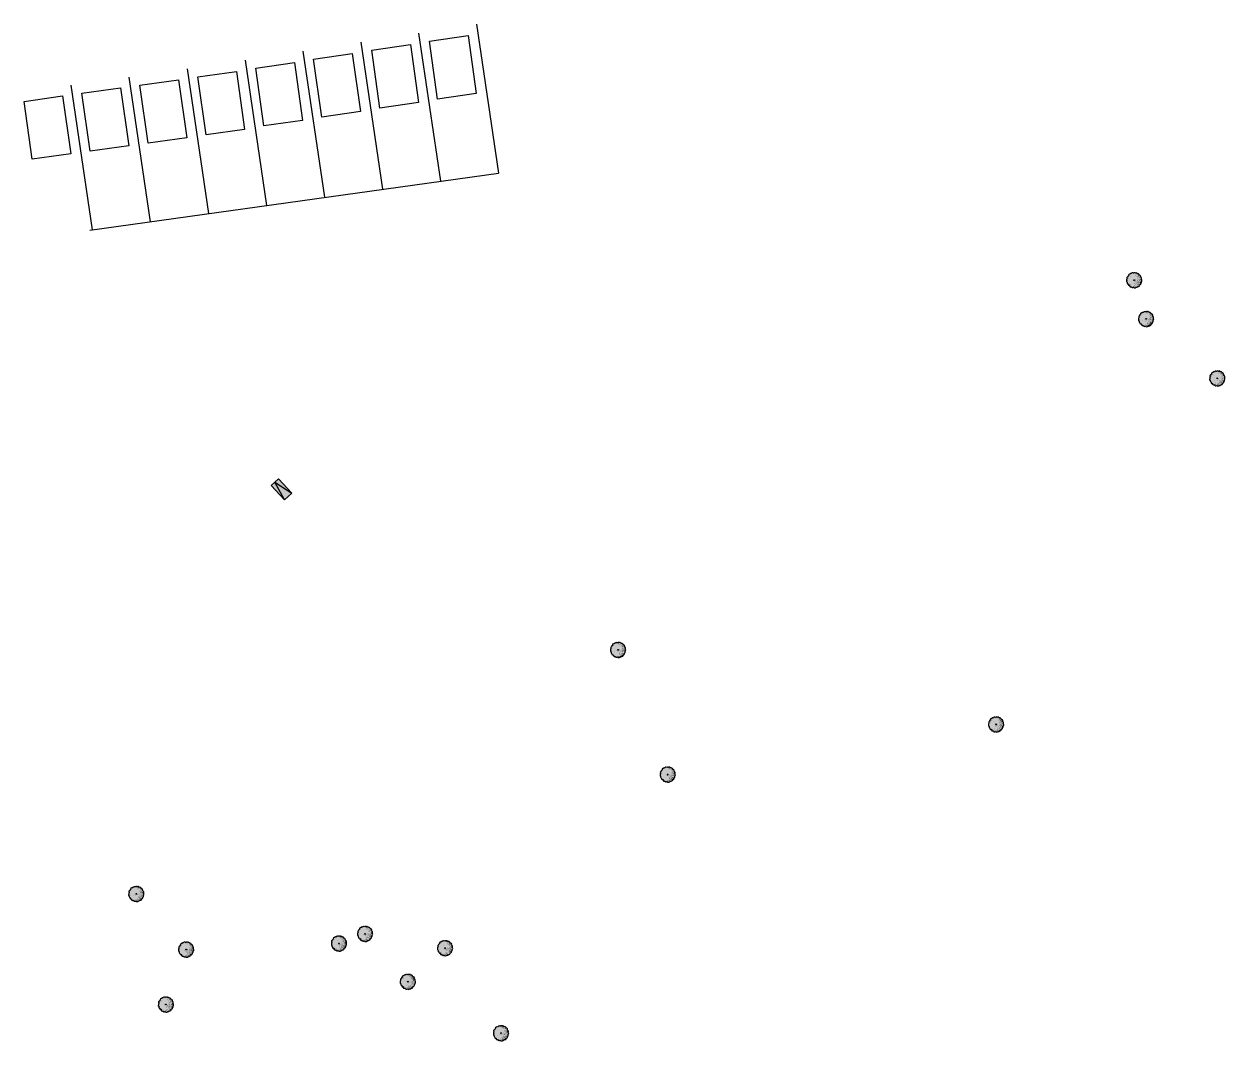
# Model space of a CAD drawing. Header units: metres. Extents: x 363418 to 1090844, y 5621240 to 16864471.
# Drawn here: x 727007.9 to 727315.6, y 11242921.8 to 11243182.2 of the extents above; entities that cross this region are included whole.
import ezdxf

# ---------------------------------------------------------------- set-up
doc = ezdxf.new("R2010")
doc.units = ezdxf.units.M
doc.header["$MEASUREMENT"] = 0
doc.layers.get('0').update_dxf_attribs({"color": 252})
for name, color, linetype in [('DETACHED HOUSES', 255, 'Continuous'), ('HOUSE ENTRANCE', 255, 'Continuous'), ('PFL-BAUM-2D-COL', 7, 'Continuous'), ('RESIDENTIAL ROAD HATCHING', 255, 'Continuous'), ('ROAD PARKING', 255, 'Continuous')]:
    doc.layers.add(name, color=color, linetype=linetype)
doc.layers.add('Garage', color=7, linetype='Continuous', lineweight=25)
doc.layers.get('0').off()
doc.layers.get('0').freeze()

# ---------------------------------------------------------------- blocks, each defined once
blk = doc.blocks.new('PFBDRC33')
h = blk.add_hatch(color=72)
edge = h.paths.add_edge_path()
edge.add_arc((-0.107, 0.369), 0.0943, 53.29827, 155.26435)
edge.add_arc((-0.224, 0.377), 0.0442, 45.02815, 181.5814)
edge.add_arc((-0.298, 0.317), 0.0651, 63.07611, 221.45398)
edge.add_arc((-0.364, 0.227), 0.0506, 70.25972, 205.92275)
edge.add_arc((-0.412, 0.142), 0.0626, 87.83435, 240.86239)
edge.add_arc((-0.409, 0.018), 0.077, 115.09424, 219.33972)
edge.add_arc((-0.434, -0.076), 0.0569, 127.60232, 263.6733)
edge.add_arc((-0.372, -0.172), 0.0785, 150.47039, 253.12065)
edge.add_arc((-0.33, -0.264), 0.0673, 164.67232, 315.9546)
edge.add_arc((-0.236, -0.358), 0.0655, 134.49172, 319.07158)
edge.add_arc((-0.106, -0.398), 0.0802, 181.92224, 313.65698)
edge.add_arc((0.037, -0.386), 0.112, 218.89624, 324.75846)
edge.add_arc((0.163, -0.4), 0.0613, 235.9949, 355.80187)
edge.add_arc((0.259, -0.343), 0.0704, 239.99213, 386.53527)
edge.add_arc((0.337, -0.233), 0.0801, 259.06005, 370.70846)
edge.add_arc((0.347, -0.122), 0.118, 305.63666, 374.64566)
edge.add_arc((0.412, -0.028), 0.0811, 307.86781, 414.63773)
edge.add_arc((0.372, 0.097), 0.105, 325.4071, 420.16728)
edge.add_arc((0.312, 0.219), 0.117, 344.92951, 445.03848)
edge.add_arc((0.214, 0.315), 0.11, 10.52021, 112.80877)
edge.add_arc((0.122, 0.424), 0.0495, 350.37317, 525.89117)
edge.add_arc((0.009, 0.396), 0.0771, 31.91619, 141.05487)
blk.add_lwpolyline([(-0.051, 0.444, 0.476794), (-0.193, 0.408, 0.678027), (-0.268, 0.375, 0.827109), (-0.347, 0.274, 0.672371), (-0.409, 0.205, 0.788535), (-0.442, 0.087, 0.489059), (-0.469, -0.031, 0.674959), (-0.441, -0.133, 0.480463), (-0.395, -0.247, 0.776255), (-0.282, -0.311, 1.040787), (-0.186, -0.401, 0.647763), (-0.051, -0.456, 0.497831), (0.128, -0.45, 0.576228), (0.224, -0.404, 0.743635), (0.322, -0.312, 0.529743), (0.416, -0.218, 0.310551), (0.461, -0.092, 0.502783), (0.459, 0.038, 0.438762), (0.424, 0.188, 0.466887), (0.322, 0.335, 0.478522), (0.171, 0.416, 0.961633), (0.074, 0.436, 0.5158)], format="xyb", close=True)
blk.add_circle((0, 0), 0.0249)
at = {"color": 74}
for points in [[(-0.475, 0.018), (-0.459, 0.03), (-0.464, 0.015), (-0.457, 0.019)], [(-0.474, 0.149), (-0.457, 0.161), (-0.462, 0.146), (-0.455, 0.15)], [(-0.47, 0.047), (-0.453, 0.059), (-0.458, 0.044), (-0.451, 0.048)], [(-0.451, 0.168), (-0.434, 0.179), (-0.439, 0.164), (-0.433, 0.169)], [(-0.417, 0.187), (-0.4, 0.198), (-0.405, 0.183), (-0.398, 0.188)], [(-0.361, 0.314), (-0.344, 0.325), (-0.349, 0.31), (-0.342, 0.315)], [(-0.334, 0.343), (-0.317, 0.355), (-0.322, 0.34), (-0.315, 0.344)], [(-0.275, 0.203), (-0.258, 0.214), (-0.263, 0.199), (-0.256, 0.204)], [(-0.132, 0.159), (-0.115, 0.171), (-0.12, 0.156), (-0.113, 0.16)], [(-0.001, 0.452), (0.015, 0.463), (0.01, 0.448), (0.017, 0.453)], [(0.034, 0.409), (0.051, 0.42), (0.046, 0.405), (0.053, 0.41)], [(0.039, 0.433), (0.056, 0.445), (0.051, 0.43), (0.058, 0.434)], [(0.062, 0.42), (0.079, 0.432), (0.074, 0.417), (0.08, 0.421)], [(0.08, 0.401), (0.097, 0.412), (0.092, 0.397), (0.098, 0.402)], [(0.092, 0.011), (0.109, 0.022), (0.104, 0.007), (0.11, 0.012)], [(0.104, 0.456), (0.12, 0.467), (0.116, 0.452), (0.122, 0.457)], [(0.121, 0.439), (0.137, 0.451), (0.132, 0.436), (0.139, 0.44)], [(0.123, 0.358), (0.14, 0.369), (0.135, 0.354), (0.142, 0.359)], [(0.145, 0.389), (0.161, 0.4), (0.156, 0.385), (0.163, 0.39)], [(0.147, 0.439), (0.164, 0.451), (0.159, 0.436), (0.165, 0.441)], [(0.196, 0.412), (0.213, 0.423), (0.208, 0.408), (0.215, 0.413)], [(0.204, 0.384), (0.221, 0.396), (0.216, 0.381), (0.223, 0.385)], [(0.214, 0.377), (0.231, 0.389), (0.226, 0.374), (0.232, 0.378)], [(0.219, 0.289), (0.235, 0.3), (0.231, 0.285), (0.237, 0.29)], [(0.221, 0.399), (0.238, 0.41), (0.233, 0.395), (0.24, 0.4)], [(0.241, 0.382), (0.257, 0.394), (0.252, 0.379), (0.259, 0.383)], [(0.243, 0.155), (0.259, 0.166), (0.254, 0.151), (0.261, 0.156)], [(0.259, 0.334), (0.276, 0.345), (0.271, 0.33), (0.278, 0.335)], [(0.262, 0.365), (0.278, 0.377), (0.274, 0.362), (0.28, 0.366)], [(0.281, 0.289), (0.298, 0.3), (0.293, 0.285), (0.299, 0.29)], [(0.281, 0.107), (0.298, 0.118), (0.293, 0.103), (0.299, 0.108)], [(0.283, 0.195), (0.3, 0.207), (0.295, 0.192), (0.302, 0.196)], [(0.291, 0.353), (0.307, 0.365), (0.302, 0.35), (0.309, 0.354)], [(0.291, 0.317), (0.307, 0.329), (0.302, 0.314), (0.309, 0.318)], [(0.291, 0.066), (0.307, 0.077), (0.302, 0.062), (0.309, 0.067)], [(0.293, 0.028), (0.31, 0.039), (0.305, 0.024), (0.311, 0.029)], [(0.3, 0.169), (0.317, 0.18), (0.312, 0.165), (0.319, 0.17)], [(0.3, -0.011), (0.317, 0.001), (0.312, -0.014), (0.319, -0.01)], [(0.305, 0.092), (0.322, 0.104), (0.317, 0.089), (0.323, 0.093)], [(0.317, 0.298), (0.334, 0.31), (0.329, 0.295), (0.335, 0.299)], [(0.317, 0.257), (0.334, 0.269), (0.329, 0.254), (0.335, 0.258)], [(0.324, 0.202), (0.341, 0.214), (0.336, 0.199), (0.343, 0.203)], [(0.328, 0.017), (0.345, 0.029), (0.34, 0.014), (0.347, 0.018)], [(0.329, 0.155), (0.346, 0.166), (0.341, 0.151), (0.347, 0.156)], [(0.329, 0.042), (0.346, 0.053), (0.341, 0.038), (0.347, 0.043)], [(0.332, 0.224), (0.349, 0.235), (0.344, 0.22), (0.351, 0.225)], [(0.341, 0.245), (0.358, 0.257), (0.353, 0.242), (0.359, 0.247)], [(0.343, 0.064), (0.36, 0.076), (0.355, 0.061), (0.362, 0.065)], [(0.346, 0.107), (0.362, 0.118), (0.357, 0.103), (0.364, 0.108)], [(0.348, 0.291), (0.365, 0.302), (0.36, 0.287), (0.367, 0.292)], [(0.35, 0.252), (0.366, 0.263), (0.362, 0.248), (0.368, 0.253)], [(0.35, 0.03), (0.367, 0.042), (0.362, 0.027), (0.369, 0.031)], [(0.352, 0.28), (0.369, 0.291), (0.364, 0.276), (0.371, 0.281)], [(0.354, 0.225), (0.37, 0.237), (0.365, 0.222), (0.372, 0.226)], [(0.355, 0.183), (0.372, 0.195), (0.367, 0.18), (0.374, 0.184)], [(0.375, 0.13), (0.392, 0.141), (0.387, 0.126), (0.394, 0.131)], [(0.38, 0.04), (0.397, 0.051), (0.392, 0.036), (0.399, 0.041)], [(0.382, 0.054), (0.398, 0.065), (0.393, 0.05), (0.4, 0.055)], [(0.383, 0.018), (0.399, 0.03), (0.395, 0.015), (0.401, 0.02)], [(0.384, 0.104), (0.401, 0.116), (0.396, 0.101), (0.402, 0.105)], [(0.385, 0.256), (0.402, 0.267), (0.397, 0.252), (0.404, 0.257)], [(0.388, 0.084), (0.405, 0.096), (0.4, 0.081), (0.406, 0.085)], [(0.391, -0.003), (0.408, 0.008), (0.403, -0.007), (0.41, -0.002)], [(0.393, 0.267), (0.41, 0.278), (0.405, 0.263), (0.411, 0.268)], [(0.393, 0.229), (0.41, 0.24), (0.405, 0.225), (0.412, 0.23)], [(0.393, 0.059), (0.41, 0.07), (0.405, 0.055), (0.411, 0.06)], [(0.394, 0.207), (0.411, 0.219), (0.406, 0.204), (0.413, 0.208)], [(0.398, 0.028), (0.415, 0.039), (0.41, 0.024), (0.417, 0.029)], [(0.401, 0.149), (0.417, 0.161), (0.412, 0.146), (0.419, 0.15)], [(0.405, 0.193), (0.422, 0.204), (0.417, 0.189), (0.424, 0.194)], [(0.405, 0.08), (0.422, 0.092), (0.417, 0.077), (0.424, 0.081)], [(0.408, 0.102), (0.425, 0.114), (0.42, 0.099), (0.427, 0.103)], [(0.409, 0.017), (0.426, 0.029), (0.421, 0.014), (0.428, 0.018)], [(0.42, 0.048), (0.436, 0.059), (0.431, 0.044), (0.438, 0.049)], [(0.42, 0.002), (0.436, 0.013), (0.431, -0.002), (0.438, 0.003)], [(0.423, 0.126), (0.44, 0.138), (0.435, 0.123), (0.442, 0.127)], [(0.425, 0.101), (0.441, 0.112), (0.436, 0.097), (0.443, 0.102)], [(0.429, 0.064), (0.446, 0.075), (0.441, 0.06), (0.448, 0.065)], [(0.435, 0.032), (0.451, 0.044), (0.447, 0.029), (0.453, 0.033)], [(0.444, -0.004), (0.46, 0.007), (0.455, -0.008), (0.462, -0.003)], [(0.446, 0.116), (0.463, 0.128), (0.458, 0.113), (0.465, 0.117)], [(0.45, 0.081), (0.467, 0.092), (0.462, 0.077), (0.469, 0.082)], [(-0.466, -0.012), (-0.449, -0.001), (-0.454, -0.016), (-0.447, -0.011)], [(-0.423, -0.169), (-0.406, -0.157), (-0.411, -0.172), (-0.404, -0.167)], [(-0.397, -0.228), (-0.38, -0.216), (-0.385, -0.231), (-0.378, -0.227)], [(-0.387, -0.293), (-0.37, -0.282), (-0.375, -0.297), (-0.368, -0.292)], [(-0.298, -0.339), (-0.282, -0.327), (-0.286, -0.342), (-0.28, -0.338)], [(-0.275, -0.346), (-0.259, -0.335), (-0.264, -0.35), (-0.257, -0.345)], [(-0.266, -0.358), (-0.25, -0.346), (-0.255, -0.361), (-0.248, -0.357)], [(-0.26, -0.386), (-0.243, -0.375), (-0.248, -0.39), (-0.241, -0.385)], [(-0.241, -0.395), (-0.225, -0.384), (-0.23, -0.399), (-0.223, -0.394)], [(-0.216, -0.124), (-0.199, -0.113), (-0.204, -0.128), (-0.197, -0.123)], [(-0.155, -0.451), (-0.138, -0.44), (-0.143, -0.455), (-0.136, -0.45)], [(-0.143, -0.439), (-0.126, -0.428), (-0.131, -0.443), (-0.124, -0.438)], [(-0.14, -0.396), (-0.124, -0.384), (-0.129, -0.399), (-0.122, -0.395)], [(-0.124, -0.464), (-0.107, -0.453), (-0.112, -0.468), (-0.105, -0.463)], [(-0.098, -0.268), (-0.081, -0.257), (-0.086, -0.272), (-0.079, -0.267)], [(-0.057, -0.438), (-0.041, -0.427), (-0.046, -0.442), (-0.039, -0.437)], [(-0.057, -0.453), (-0.041, -0.442), (-0.046, -0.457), (-0.039, -0.452)], [(-0.045, -0.367), (-0.028, -0.356), (-0.033, -0.371), (-0.026, -0.366)], [(-0.024, -0.466), (-0.008, -0.455), (-0.012, -0.47), (-0.006, -0.465)], [(-0.023, -0.446), (-0.006, -0.435), (-0.011, -0.45), (-0.005, -0.445)], [(-0.021, -0.42), (-0.004, -0.408), (-0.009, -0.423), (-0.002, -0.419)], [(-0.004, -0.474), (0.013, -0.463), (0.008, -0.478), (0.015, -0.473)], [(0.006, -0.398), (0.022, -0.387), (0.017, -0.402), (0.024, -0.397)], [(0.007, -0.422), (0.024, -0.41), (0.019, -0.425), (0.026, -0.42)], [(0.011, -0.446), (0.028, -0.434), (0.023, -0.449), (0.03, -0.445)], [(0.022, -0.492), (0.039, -0.48), (0.034, -0.495), (0.041, -0.491)], [(0.027, -0.367), (0.044, -0.356), (0.039, -0.371), (0.046, -0.366)], [(0.032, -0.461), (0.049, -0.449), (0.044, -0.464), (0.051, -0.459)], [(0.042, -0.477), (0.059, -0.465), (0.054, -0.48), (0.061, -0.476)], [(0.049, -0.394), (0.065, -0.382), (0.061, -0.397), (0.067, -0.392)], [(0.061, -0.462), (0.077, -0.451), (0.072, -0.466), (0.079, -0.461)], [(0.063, -0.379), (0.08, -0.368), (0.075, -0.383), (0.082, -0.378)], [(0.063, -0.443), (0.079, -0.432), (0.074, -0.447), (0.081, -0.442)], [(0.066, -0.424), (0.082, -0.413), (0.077, -0.428), (0.084, -0.423)], [(0.07, -0.113), (0.087, -0.102), (0.082, -0.117), (0.089, -0.112)], [(0.075, -0.47), (0.092, -0.459), (0.087, -0.474), (0.094, -0.469)], [(0.078, -0.411), (0.095, -0.4), (0.09, -0.415), (0.097, -0.41)], [(0.082, -0.395), (0.099, -0.383), (0.094, -0.398), (0.101, -0.394)], [(0.092, -0.447), (0.109, -0.435), (0.104, -0.45), (0.111, -0.446)], [(0.094, -0.422), (0.111, -0.411), (0.106, -0.426), (0.113, -0.421)], [(0.119, -0.441), (0.135, -0.43), (0.131, -0.445), (0.137, -0.44)], [(0.123, -0.406), (0.139, -0.395), (0.135, -0.41), (0.141, -0.405)], [(0.128, -0.046), (0.144, -0.035), (0.14, -0.05), (0.146, -0.045)], [(0.134, -0.361), (0.151, -0.349), (0.146, -0.364), (0.153, -0.36)], [(0.135, -0.334), (0.152, -0.322), (0.147, -0.337), (0.153, -0.333)], [(0.147, -0.431), (0.164, -0.419), (0.159, -0.434), (0.165, -0.43)], [(0.157, -0.291), (0.173, -0.279), (0.168, -0.294), (0.175, -0.29)], [(0.16, -0.449), (0.176, -0.437), (0.171, -0.452), (0.178, -0.448)], [(0.171, -0.395), (0.188, -0.383), (0.183, -0.398), (0.189, -0.394)], [(0.176, -0.135), (0.192, -0.124), (0.187, -0.139), (0.194, -0.134)], [(0.176, -0.415), (0.192, -0.404), (0.187, -0.419), (0.194, -0.414)], [(0.178, -0.027), (0.195, -0.016), (0.19, -0.031), (0.197, -0.026)], [(0.178, -0.451), (0.195, -0.44), (0.19, -0.455), (0.197, -0.45)], [(0.185, -0.269), (0.202, -0.258), (0.197, -0.273), (0.204, -0.268)], [(0.197, -0.382), (0.214, -0.37), (0.209, -0.385), (0.216, -0.38)], [(0.201, -0.408), (0.217, -0.396), (0.212, -0.411), (0.219, -0.407)], [(0.203, -0.357), (0.219, -0.345), (0.214, -0.36), (0.221, -0.356)], [(0.209, -0.336), (0.226, -0.325), (0.221, -0.34), (0.228, -0.335)], [(0.216, -0.214), (0.233, -0.203), (0.228, -0.218), (0.235, -0.213)], [(0.217, -0.377), (0.233, -0.366), (0.228, -0.381), (0.235, -0.376)], [(0.219, -0.181), (0.235, -0.169), (0.231, -0.184), (0.237, -0.179)], [(0.22, -0.299), (0.237, -0.287), (0.232, -0.302), (0.239, -0.297)], [(0.226, -0.344), (0.242, -0.333), (0.237, -0.348), (0.244, -0.343)], [(0.232, -0.046), (0.249, -0.035), (0.244, -0.05), (0.25, -0.045)], [(0.233, -0.255), (0.25, -0.243), (0.245, -0.258), (0.252, -0.254)], [(0.238, -0.135), (0.255, -0.124), (0.25, -0.139), (0.256, -0.134)], [(0.238, -0.395), (0.255, -0.383), (0.25, -0.398), (0.257, -0.394)], [(0.241, -0.307), (0.257, -0.296), (0.252, -0.311), (0.259, -0.306)], [(0.242, -0.238), (0.259, -0.226), (0.254, -0.241), (0.261, -0.237)], [(0.243, -0.181), (0.259, -0.169), (0.254, -0.184), (0.261, -0.179)], [(0.247, -0.094), (0.264, -0.083), (0.259, -0.098), (0.266, -0.093)], [(0.251, -0.406), (0.268, -0.395), (0.263, -0.41), (0.27, -0.405)], [(0.252, -0.209), (0.269, -0.198), (0.264, -0.213), (0.271, -0.208)], [(0.255, -0.059), (0.271, -0.047), (0.266, -0.062), (0.273, -0.058)], [(0.257, -0.228), (0.274, -0.216), (0.269, -0.231), (0.276, -0.226)], [(0.26, -0.135), (0.276, -0.124), (0.272, -0.139), (0.278, -0.134)], [(0.262, -0.375), (0.279, -0.363), (0.274, -0.378), (0.28, -0.373)], [(0.265, -0.111), (0.281, -0.099), (0.277, -0.114), (0.283, -0.11)], [(0.267, -0.329), (0.284, -0.317), (0.279, -0.332), (0.286, -0.328)], [(0.267, -0.394), (0.283, -0.382), (0.278, -0.397), (0.285, -0.392)], [(0.269, -0.25), (0.286, -0.238), (0.281, -0.253), (0.288, -0.249)], [(0.27, -0.089), (0.287, -0.078), (0.282, -0.093), (0.288, -0.088)], [(0.279, -0.314), (0.295, -0.302), (0.291, -0.317), (0.297, -0.313)], [(0.28, -0.271), (0.297, -0.259), (0.292, -0.274), (0.299, -0.27)], [(0.281, -0.195), (0.298, -0.183), (0.293, -0.198), (0.3, -0.193)], [(0.281, -0.343), (0.298, -0.331), (0.293, -0.346), (0.3, -0.342)], [(0.281, -0.362), (0.298, -0.351), (0.293, -0.366), (0.299, -0.361)], [(0.289, -0.12), (0.306, -0.108), (0.301, -0.123), (0.307, -0.119)], [(0.291, -0.087), (0.307, -0.076), (0.302, -0.091), (0.309, -0.086)], [(0.294, -0.239), (0.311, -0.228), (0.306, -0.243), (0.313, -0.238)], [(0.295, -0.163), (0.312, -0.151), (0.307, -0.166), (0.314, -0.162)], [(0.295, -0.371), (0.312, -0.359), (0.307, -0.374), (0.314, -0.37)], [(0.298, -0.224), (0.314, -0.212), (0.309, -0.227), (0.316, -0.223)], [(0.298, -0.293), (0.314, -0.282), (0.309, -0.297), (0.316, -0.292)], [(0.305, -0.123), (0.322, -0.112), (0.317, -0.127), (0.323, -0.122)], [(0.31, -0.252), (0.326, -0.241), (0.321, -0.256), (0.328, -0.251)], [(0.311, -0.093), (0.327, -0.082), (0.322, -0.097), (0.329, -0.092)], [(0.313, -0.2), (0.33, -0.188), (0.325, -0.203), (0.332, -0.199)], [(0.313, -0.306), (0.33, -0.294), (0.325, -0.309), (0.332, -0.305)], [(0.318, -0.27), (0.335, -0.258), (0.33, -0.273), (0.337, -0.269)], [(0.321, -0.115), (0.337, -0.103), (0.332, -0.118), (0.339, -0.114)], [(0.322, -0.013), (0.339, -0.002), (0.334, -0.017), (0.34, -0.012)], [(0.322, -0.031), (0.339, -0.02), (0.334, -0.035), (0.34, -0.03)], [(0.324, -0.176), (0.341, -0.164), (0.336, -0.179), (0.343, -0.175)], [(0.328, -0.055), (0.345, -0.044), (0.34, -0.059), (0.347, -0.054)], [(0.336, -0.219), (0.353, -0.207), (0.348, -0.222), (0.355, -0.218)], [(0.339, -0.288), (0.355, -0.276), (0.35, -0.291), (0.357, -0.287)], [(0.342, -0.234), (0.359, -0.222), (0.354, -0.237), (0.361, -0.233)], [(0.35, -0.291), (0.367, -0.279), (0.362, -0.294), (0.369, -0.29)], [(0.352, -0.026), (0.369, -0.014), (0.364, -0.029), (0.371, -0.025)], [(0.356, -0.07), (0.373, -0.059), (0.368, -0.074), (0.375, -0.069)], [(0.36, -0.044), (0.377, -0.033), (0.372, -0.048), (0.378, -0.043)], [(0.367, -0.161), (0.384, -0.15), (0.379, -0.165), (0.386, -0.16)], [(0.37, -0.2), (0.386, -0.188), (0.381, -0.203), (0.388, -0.199)], [(0.371, -0.137), (0.388, -0.126), (0.383, -0.141), (0.39, -0.136)], [(0.374, -0.267), (0.391, -0.255), (0.386, -0.27), (0.393, -0.266)], [(0.378, -0.022), (0.394, -0.011), (0.389, -0.026), (0.396, -0.021)], [(0.38, -0.245), (0.397, -0.234), (0.392, -0.249), (0.399, -0.244)], [(0.39, -0.111), (0.407, -0.099), (0.402, -0.114), (0.409, -0.11)], [(0.393, -0.049), (0.41, -0.037), (0.405, -0.052), (0.412, -0.048)], [(0.393, -0.152), (0.41, -0.14), (0.405, -0.155), (0.412, -0.151)], [(0.395, -0.083), (0.412, -0.072), (0.407, -0.087), (0.414, -0.082)], [(0.398, -0.111), (0.415, -0.1), (0.41, -0.115), (0.417, -0.11)], [(0.401, -0.131), (0.417, -0.12), (0.412, -0.135), (0.419, -0.13)], [(0.403, -0.088), (0.42, -0.077), (0.415, -0.092), (0.422, -0.087)], [(0.408, -0.035), (0.424, -0.023), (0.42, -0.038), (0.426, -0.033)], [(0.413, -0.167), (0.43, -0.155), (0.425, -0.17), (0.432, -0.166)], [(0.415, -0.193), (0.431, -0.182), (0.426, -0.197), (0.433, -0.192)], [(0.417, -0.06), (0.434, -0.049), (0.429, -0.064), (0.436, -0.059)], [(0.418, -0.105), (0.435, -0.093), (0.43, -0.108), (0.437, -0.103)], [(0.42, -0.02), (0.436, -0.008), (0.431, -0.023), (0.438, -0.019)], [(0.427, -0.188), (0.444, -0.176), (0.439, -0.191), (0.446, -0.187)], [(0.432, -0.176), (0.448, -0.164), (0.444, -0.179), (0.45, -0.175)], [(0.436, -0.049), (0.453, -0.037), (0.448, -0.052), (0.455, -0.048)], [(0.444, -0.111), (0.46, -0.1), (0.456, -0.115), (0.462, -0.11)], [(0.445, -0.08), (0.462, -0.069), (0.457, -0.084), (0.463, -0.079)], [(0.451, -0.017), (0.468, -0.006), (0.463, -0.021), (0.47, -0.016)]]:
    blk.add_solid(points, dxfattribs=at)
at = {"color": 104}
for points in [[(-0.441, 0.118), (-0.458, 0.12), (-0.447, 0.133)], [(-0.424, 0.18), (-0.442, 0.181), (-0.43, 0.194)], [(-0.409, 0.187), (-0.426, 0.188), (-0.415, 0.201)], [(-0.394, 0.234), (-0.387, 0.218), (-0.404, 0.222)], [(-0.339, 0.339), (-0.357, 0.341), (-0.346, 0.354)], [(-0.245, 0.378), (-0.262, 0.379), (-0.251, 0.392)], [(-0.219, 0.399), (-0.237, 0.401), (-0.226, 0.414)], [(-0.165, 0.437), (-0.158, 0.421), (-0.174, 0.424)], [(-0.134, 0.393), (-0.151, 0.394), (-0.14, 0.407)], [(-0.126, 0.432), (-0.143, 0.434), (-0.132, 0.446)], [(-0.108, 0.458), (-0.1, 0.442), (-0.117, 0.446)], [(-0.076, 0.444), (-0.093, 0.445), (-0.082, 0.458)], [(-0.073, 0.429), (-0.091, 0.431), (-0.08, 0.444)], [(-0.052, 0.427), (-0.069, 0.428), (-0.058, 0.441)], [(-0.014, 0.444), (-0.031, 0.445), (-0.02, 0.458)], [(-0.014, 0.396), (-0.031, 0.397), (-0.02, 0.41)], [(-0.006, 0.405), (-0.024, 0.407), (-0.013, 0.42)], [(0.013, 0.429), (-0.005, 0.431), (0.006, 0.444)], [(0.02, 0.405), (0.002, 0.407), (0.014, 0.42)], [(0.037, 0.379), (0.019, 0.381), (0.03, 0.393)], [(0.056, 0.341), (0.038, 0.342), (0.049, 0.355)], [(0.07, 0.389), (0.053, 0.39), (0.064, 0.403)], [(0.087, 0.293), (0.069, 0.294), (0.081, 0.307)], [(0.092, 0.341), (0.074, 0.342), (0.085, 0.355)], [(0.095, 0.436), (0.077, 0.437), (0.088, 0.45)], [(0.094, 0.367), (0.077, 0.369), (0.088, 0.381)], [(0.106, 0.409), (0.089, 0.411), (0.1, 0.424)], [(0.111, 0.324), (0.093, 0.325), (0.104, 0.338)], [(0.116, 0.29), (0.098, 0.292), (0.109, 0.305)], [(0.123, 0.357), (0.105, 0.359), (0.116, 0.372)], [(0.124, 0.419), (0.106, 0.421), (0.117, 0.434)], [(0.129, 0.379), (0.111, 0.38), (0.123, 0.393)], [(0.135, 0.41), (0.117, 0.412), (0.128, 0.424)], [(0.145, 0.409), (0.128, 0.411), (0.139, 0.424)], [(0.152, 0.427), (0.134, 0.429), (0.145, 0.441)], [(0.154, 0.319), (0.136, 0.321), (0.148, 0.333)], [(0.161, 0.266), (0.144, 0.268), (0.155, 0.281)], [(0.168, 0.31), (0.151, 0.311), (0.162, 0.324)], [(0.171, 0.372), (0.153, 0.373), (0.164, 0.386)], [(0.173, 0.247), (0.156, 0.249), (0.167, 0.262)], [(0.175, 0.342), (0.157, 0.344), (0.168, 0.356)], [(0.171, 0.357), (0.179, 0.341), (0.162, 0.344)], [(0.182, 0.392), (0.165, 0.393), (0.176, 0.406)], [(0.194, 0.362), (0.176, 0.364), (0.187, 0.377)], [(0.195, 0.207), (0.177, 0.208), (0.188, 0.221)], [(0.199, 0.329), (0.182, 0.33), (0.193, 0.343)], [(0.199, 0.276), (0.182, 0.278), (0.193, 0.29)], [(0.202, 0.135), (0.184, 0.136), (0.195, 0.149)], [(0.204, 0.343), (0.187, 0.345), (0.198, 0.357)], [(0.214, 0.288), (0.196, 0.29), (0.207, 0.302)], [(0.207, 0.157), (0.214, 0.141), (0.198, 0.144)], [(0.216, 0.219), (0.199, 0.22), (0.21, 0.233)], [(0.221, 0.372), (0.203, 0.373), (0.215, 0.386)], [(0.223, 0.352), (0.205, 0.354), (0.216, 0.367)], [(0.215, 0.04), (0.222, 0.024), (0.205, 0.027)], [(0.223, 0.228), (0.206, 0.23), (0.217, 0.242)], [(0.225, 0.304), (0.208, 0.306), (0.219, 0.318)], [(0.233, 0.329), (0.215, 0.331), (0.227, 0.344)], [(0.234, 0.355), (0.217, 0.356), (0.228, 0.369)], [(0.243, 0.176), (0.225, 0.177), (0.236, 0.19)], [(0.236, 0.134), (0.243, 0.118), (0.227, 0.121)], [(0.236, 0.013), (0.243, -0.003), (0.227, 0.001)], [(0.241, 0.334), (0.248, 0.318), (0.232, 0.321)], [(0.241, 0.291), (0.248, 0.275), (0.232, 0.278)], [(0.254, 0.245), (0.237, 0.247), (0.248, 0.259)], [(0.257, 0.144), (0.239, 0.146), (0.251, 0.159)], [(0.249, 0.101), (0.256, 0.085), (0.239, 0.088)], [(0.262, 0.214), (0.244, 0.215), (0.255, 0.228)], [(0.262, 0.39), (0.245, 0.392), (0.256, 0.405)], [(0.265, 0.365), (0.247, 0.366), (0.258, 0.379)], [(0.264, 0.312), (0.247, 0.314), (0.258, 0.326)], [(0.264, 0.058), (0.247, 0.06), (0.258, 0.073)], [(0.258, 0.274), (0.265, 0.258), (0.248, 0.262)], [(0.259, 0.028), (0.266, 0.012), (0.25, 0.016)], [(0.269, 0.111), (0.251, 0.112), (0.262, 0.125)], [(0.261, 0.197), (0.269, 0.181), (0.252, 0.184)], [(0.263, 0.234), (0.27, 0.218), (0.253, 0.221)], [(0.274, 0.276), (0.256, 0.278), (0.267, 0.29)], [(0.265, 0.101), (0.273, 0.085), (0.256, 0.088)], [(0.269, 0.311), (0.276, 0.295), (0.26, 0.299)], [(0.27, 0.154), (0.278, 0.138), (0.261, 0.141)], [(0.284, 0.35), (0.266, 0.351), (0.277, 0.364)], [(0.278, 0.257), (0.285, 0.241), (0.269, 0.244)], [(0.286, 0.006), (0.269, 0.008), (0.28, 0.02)], [(0.279, 0.285), (0.286, 0.269), (0.27, 0.272)], [(0.282, 0.248), (0.289, 0.232), (0.272, 0.235)], [(0.284, 0.276), (0.292, 0.26), (0.275, 0.263)], [(0.294, 0.317), (0.276, 0.318), (0.287, 0.331)], [(0.295, 0.371), (0.278, 0.373), (0.289, 0.386)], [(0.299, 0.37), (0.281, 0.372), (0.293, 0.384)], [(0.291, 0.084), (0.298, 0.068), (0.281, 0.072)], [(0.292, 0.323), (0.299, 0.307), (0.283, 0.31)], [(0.305, 0.154), (0.287, 0.156), (0.298, 0.168)], [(0.308, 0.334), (0.29, 0.336), (0.301, 0.349)], [(0.299, 0.293), (0.307, 0.277), (0.29, 0.281)], [(0.307, 0.245), (0.29, 0.247), (0.301, 0.259)], [(0.303, 0.221), (0.311, 0.205), (0.294, 0.209)], [(0.303, 0.143), (0.311, 0.127), (0.294, 0.13)], [(0.311, 0.306), (0.318, 0.29), (0.302, 0.293)], [(0.322, 0.266), (0.304, 0.268), (0.315, 0.28)], [(0.313, 0.157), (0.321, 0.141), (0.304, 0.144)], [(0.324, 0.308), (0.307, 0.309), (0.318, 0.322)], [(0.319, 0.201), (0.326, 0.185), (0.309, 0.188)], [(0.327, -0.01), (0.309, -0.009), (0.32, 0.004)], [(0.32, 0.229), (0.327, 0.213), (0.311, 0.216)], [(0.329, 0.327), (0.312, 0.328), (0.323, 0.341)], [(0.322, 0.247), (0.33, 0.231), (0.313, 0.234)], [(0.332, 0.282), (0.314, 0.284), (0.325, 0.297)], [(0.326, 0.078), (0.333, 0.062), (0.317, 0.065)], [(0.33, 0.05), (0.337, 0.034), (0.321, 0.037)], [(0.332, 0.125), (0.34, 0.109), (0.323, 0.112)], [(0.334, 0.187), (0.341, 0.171), (0.324, 0.174)], [(0.339, 0.253), (0.346, 0.237), (0.33, 0.24)], [(0.34, 0.137), (0.347, 0.121), (0.331, 0.125)], [(0.352, 0.267), (0.335, 0.269), (0.346, 0.282)], [(0.355, 0.201), (0.337, 0.203), (0.348, 0.216)], [(0.346, 0.208), (0.354, 0.193), (0.337, 0.196)], [(0.355, 0.175), (0.337, 0.176), (0.348, 0.189)], [(0.356, 0.308), (0.338, 0.309), (0.35, 0.322)], [(0.365, 0.312), (0.347, 0.314), (0.358, 0.326)], [(0.369, 0.083), (0.351, 0.085), (0.362, 0.098)], [(0.369, 0.137), (0.352, 0.139), (0.363, 0.152)], [(0.371, 0.158), (0.354, 0.16), (0.365, 0.173)], [(0.374, 0.118), (0.356, 0.119), (0.367, 0.132)], [(0.379, 0.191), (0.361, 0.193), (0.372, 0.205)], [(0.381, 0.295), (0.364, 0.297), (0.375, 0.309)], [(0.384, 0.105), (0.366, 0.107), (0.377, 0.119)], [(0.386, 0.011), (0.369, 0.013), (0.38, 0.025)], [(0.389, 0.276), (0.371, 0.278), (0.382, 0.29)], [(0.389, 0.109), (0.371, 0.11), (0.383, 0.123)], [(0.389, 0.086), (0.371, 0.088), (0.383, 0.1)], [(0.396, 0.211), (0.378, 0.213), (0.389, 0.226)], [(0.398, 0.186), (0.38, 0.188), (0.391, 0.2)], [(0.4, 0.234), (0.383, 0.236), (0.394, 0.249)], [(0.407, 0.158), (0.389, 0.16), (0.4, 0.173)], [(0.41, 0.176), (0.393, 0.177), (0.404, 0.19)], [(0.417, 0.242), (0.399, 0.243), (0.41, 0.256)], [(0.423, 0.165), (0.406, 0.166), (0.417, 0.179)], [(0.441, 0.045), (0.423, 0.047), (0.435, 0.06)], [(0.443, 0.076), (0.426, 0.077), (0.437, 0.09)], [(0.448, 0.144), (0.431, 0.146), (0.442, 0.159)], [(0.46, 0.089), (0.443, 0.091), (0.454, 0.104)], [(0.461, 0.02), (0.444, 0.022), (0.455, 0.034)], [(0.462, 0.054), (0.445, 0.056), (0.456, 0.069)], [(0.474, 0.097), (0.456, 0.099), (0.468, 0.112)], [(-0.448, -0.036), (-0.466, -0.034), (-0.455, -0.021)], [(-0.441, -0.093), (-0.458, -0.091), (-0.447, -0.078)], [(-0.421, -0.126), (-0.439, -0.125), (-0.428, -0.112)], [(-0.43, -0.144), (-0.423, -0.16), (-0.439, -0.157)], [(-0.414, -0.106), (-0.431, -0.104), (-0.42, -0.091)], [(-0.421, -0.211), (-0.414, -0.227), (-0.43, -0.223)], [(-0.411, -0.176), (-0.429, -0.174), (-0.417, -0.161)], [(-0.389, -0.239), (-0.407, -0.237), (-0.396, -0.224)], [(-0.373, -0.259), (-0.39, -0.258), (-0.379, -0.245)], [(-0.327, -0.327), (-0.345, -0.325), (-0.334, -0.313)], [(-0.324, -0.274), (-0.317, -0.29), (-0.334, -0.287)], [(-0.267, -0.396), (-0.285, -0.395), (-0.274, -0.382)], [(-0.227, -0.416), (-0.245, -0.415), (-0.234, -0.402)], [(-0.153, -0.423), (-0.17, -0.421), (-0.159, -0.408)], [(-0.146, -0.426), (-0.164, -0.425), (-0.153, -0.412)], [(-0.155, -0.429), (-0.147, -0.445), (-0.164, -0.442)], [(-0.136, -0.416), (-0.154, -0.415), (-0.142, -0.402)], [(-0.129, -0.356), (-0.146, -0.354), (-0.135, -0.341)], [(-0.113, -0.435), (-0.131, -0.434), (-0.12, -0.421)], [(-0.109, -0.42), (-0.127, -0.418), (-0.116, -0.406)], [(-0.092, -0.45), (-0.109, -0.449), (-0.098, -0.436)], [(-0.092, -0.453), (-0.085, -0.469), (-0.102, -0.466)], [(-0.076, -0.356), (-0.093, -0.354), (-0.082, -0.341)], [(-0.076, -0.409), (-0.069, -0.425), (-0.085, -0.422)], [(-0.064, -0.449), (-0.081, -0.448), (-0.07, -0.435)], [(-0.02, -0.149), (-0.013, -0.165), (-0.029, -0.162)], [(-0.019, -0.38), (-0.012, -0.396), (-0.028, -0.392)], [(-0.014, -0.324), (-0.006, -0.34), (-0.023, -0.337)], [(0.01, -0.434), (-0.008, -0.432), (0.003, -0.42)], [(0.012, -0.45), (-0.005, -0.449), (0.006, -0.436)], [(0.008, -0.36), (0.015, -0.376), (-0.001, -0.372)], [(0.017, -0.097), (0, -0.096), (0.011, -0.083)], [(0.02, -0.472), (0.002, -0.47), (0.014, -0.458)], [(0.02, -0.492), (0.002, -0.491), (0.014, -0.478)], [(0.023, -0.186), (0.03, -0.202), (0.014, -0.198)], [(0.034, -0.463), (0.016, -0.462), (0.027, -0.449)], [(0.034, -0.273), (0.042, -0.289), (0.025, -0.286)], [(0.045, -0.425), (0.028, -0.423), (0.039, -0.411)], [(0.038, -0.206), (0.046, -0.222), (0.029, -0.219)], [(0.041, -0.377), (0.048, -0.393), (0.031, -0.39)], [(0.052, -0.447), (0.034, -0.445), (0.045, -0.432)], [(0.048, -0.039), (0.056, -0.055), (0.039, -0.051)], [(0.051, -0.117), (0.058, -0.133), (0.042, -0.13)], [(0.059, -0.412), (0.042, -0.411), (0.053, -0.398)], [(0.06, -0.343), (0.067, -0.359), (0.051, -0.356)], [(0.064, -0.239), (0.071, -0.255), (0.054, -0.252)], [(0.066, -0.304), (0.073, -0.32), (0.057, -0.316)], [(0.069, -0.164), (0.076, -0.18), (0.059, -0.177)], [(0.071, -0.304), (0.078, -0.32), (0.062, -0.316)], [(0.074, -0.283), (0.081, -0.299), (0.064, -0.296)], [(0.082, -0.414), (0.065, -0.412), (0.076, -0.399)], [(0.076, -0.339), (0.084, -0.355), (0.067, -0.352)], [(0.08, -0.007), (0.087, -0.023), (0.071, -0.02)], [(0.092, -0.268), (0.075, -0.266), (0.086, -0.254)], [(0.089, -0.32), (0.096, -0.336), (0.08, -0.333)], [(0.105, -0.372), (0.087, -0.37), (0.098, -0.358)], [(0.118, -0.303), (0.1, -0.302), (0.111, -0.289)], [(0.118, -0.435), (0.1, -0.434), (0.111, -0.421)], [(0.118, -0.219), (0.101, -0.218), (0.112, -0.205)], [(0.12, -0.263), (0.103, -0.261), (0.114, -0.248)], [(0.12, -0.407), (0.103, -0.406), (0.114, -0.393)], [(0.113, -0.171), (0.12, -0.187), (0.104, -0.183)], [(0.123, -0.286), (0.105, -0.285), (0.116, -0.272)], [(0.13, -0.093), (0.113, -0.091), (0.124, -0.079)], [(0.126, -0.122), (0.133, -0.138), (0.116, -0.135)], [(0.134, -0.348), (0.117, -0.346), (0.128, -0.333)], [(0.137, -0.396), (0.119, -0.394), (0.13, -0.382)], [(0.133, -0.008), (0.141, -0.024), (0.124, -0.021)], [(0.144, -0.264), (0.127, -0.262), (0.138, -0.25)], [(0.145, -0.428), (0.128, -0.426), (0.139, -0.413)], [(0.141, -0.204), (0.148, -0.22), (0.132, -0.216)], [(0.149, -0.237), (0.132, -0.236), (0.143, -0.223)], [(0.149, -0.296), (0.132, -0.294), (0.143, -0.281)], [(0.156, -0.249), (0.138, -0.247), (0.149, -0.235)], [(0.161, -0.393), (0.143, -0.392), (0.154, -0.379)], [(0.154, -0.16), (0.161, -0.176), (0.144, -0.173)], [(0.166, -0.262), (0.148, -0.261), (0.16, -0.248)], [(0.161, -0.134), (0.169, -0.15), (0.152, -0.146)], [(0.175, -0.244), (0.157, -0.242), (0.168, -0.229)], [(0.169, -0.157), (0.176, -0.173), (0.16, -0.169)], [(0.183, -0.088), (0.165, -0.086), (0.176, -0.073)], [(0.183, -0.322), (0.165, -0.321), (0.176, -0.308)], [(0.187, -0.04), (0.17, -0.038), (0.181, -0.025)], [(0.187, -0.351), (0.17, -0.349), (0.181, -0.337)], [(0.189, -0.343), (0.171, -0.341), (0.182, -0.328)], [(0.196, -0.253), (0.179, -0.251), (0.19, -0.238)], [(0.197, -0.302), (0.18, -0.301), (0.191, -0.288)], [(0.202, -0.181), (0.184, -0.179), (0.195, -0.167)], [(0.193, -0.427), (0.2, -0.443), (0.184, -0.439)], [(0.202, -0.373), (0.185, -0.372), (0.196, -0.359)], [(0.204, -0.061), (0.187, -0.06), (0.198, -0.047)], [(0.206, -0.319), (0.189, -0.317), (0.2, -0.304)], [(0.207, -0.406), (0.189, -0.404), (0.2, -0.392)], [(0.198, -0.41), (0.205, -0.426), (0.189, -0.423)], [(0.209, -0.111), (0.191, -0.109), (0.202, -0.096)], [(0.211, -0.25), (0.194, -0.249), (0.205, -0.236)], [(0.214, -0.213), (0.196, -0.212), (0.208, -0.199)], [(0.208, -0.148), (0.215, -0.164), (0.199, -0.16)], [(0.219, -0.287), (0.201, -0.285), (0.213, -0.273)], [(0.22, -0.094), (0.203, -0.093), (0.214, -0.08)], [(0.225, -0.231), (0.208, -0.229), (0.219, -0.217)], [(0.225, -0.334), (0.208, -0.332), (0.219, -0.319)], [(0.229, -0.249), (0.212, -0.247), (0.223, -0.235)], [(0.233, -0.148), (0.215, -0.146), (0.227, -0.133)], [(0.235, -0.114), (0.218, -0.112), (0.229, -0.1)], [(0.241, -0.237), (0.223, -0.236), (0.234, -0.223)], [(0.243, -0.028), (0.225, -0.026), (0.236, -0.014)], [(0.247, -0.32), (0.23, -0.318), (0.241, -0.306)], [(0.252, -0.363), (0.235, -0.361), (0.246, -0.349)], [(0.257, -0.281), (0.24, -0.279), (0.251, -0.266)], [(0.262, -0.085), (0.244, -0.084), (0.255, -0.071)], [(0.262, -0.38), (0.244, -0.378), (0.255, -0.365)], [(0.266, -0.232), (0.248, -0.231), (0.26, -0.218)], [(0.27, -0.042), (0.252, -0.041), (0.263, -0.028)], [(0.271, -0.202), (0.253, -0.2), (0.265, -0.188)], [(0.271, -0.259), (0.253, -0.257), (0.265, -0.245)], [(0.271, -0.363), (0.253, -0.361), (0.265, -0.349)], [(0.268, -0.144), (0.275, -0.16), (0.258, -0.157)], [(0.276, -0.301), (0.259, -0.299), (0.27, -0.286)], [(0.284, -0.017), (0.266, -0.015), (0.277, -0.002)], [(0.286, -0.087), (0.269, -0.085), (0.28, -0.072)], [(0.288, -0.033), (0.27, -0.031), (0.282, -0.018)], [(0.289, -0.064), (0.271, -0.062), (0.282, -0.049)], [(0.289, -0.237), (0.271, -0.236), (0.282, -0.223)], [(0.29, -0.306), (0.273, -0.304), (0.284, -0.291)], [(0.294, -0.216), (0.276, -0.214), (0.287, -0.202)], [(0.314, -0.029), (0.297, -0.028), (0.308, -0.015)], [(0.317, -0.36), (0.299, -0.359), (0.31, -0.346)], [(0.313, -0.153), (0.321, -0.169), (0.304, -0.166)], [(0.328, -0.203), (0.311, -0.202), (0.322, -0.189)], [(0.333, -0.145), (0.316, -0.144), (0.327, -0.131)], [(0.334, -0.05), (0.317, -0.048), (0.328, -0.035)], [(0.337, -0.18), (0.319, -0.179), (0.331, -0.166)], [(0.341, -0.288), (0.323, -0.287), (0.334, -0.274)], [(0.353, -0.028), (0.335, -0.026), (0.346, -0.014)], [(0.353, -0.258), (0.336, -0.256), (0.347, -0.243)], [(0.353, -0.278), (0.336, -0.276), (0.347, -0.264)], [(0.356, -0.202), (0.338, -0.2), (0.35, -0.188)], [(0.358, -0.169), (0.341, -0.167), (0.352, -0.155)], [(0.354, -0.046), (0.361, -0.062), (0.345, -0.059)], [(0.362, -0.116), (0.345, -0.115), (0.356, -0.102)], [(0.365, -0.193), (0.347, -0.191), (0.358, -0.179)], [(0.363, -0.124), (0.37, -0.14), (0.354, -0.136)], [(0.374, -0.216), (0.356, -0.214), (0.367, -0.202)], [(0.384, -0.121), (0.366, -0.12), (0.377, -0.107)], [(0.384, -0.234), (0.366, -0.232), (0.377, -0.219)], [(0.386, -0.182), (0.369, -0.18), (0.38, -0.167)], [(0.389, -0.093), (0.371, -0.091), (0.382, -0.078)], [(0.391, -0.218), (0.374, -0.217), (0.385, -0.204)], [(0.393, -0.286), (0.375, -0.284), (0.386, -0.271)], [(0.398, -0.256), (0.38, -0.255), (0.391, -0.242)], [(0.405, -0.032), (0.388, -0.03), (0.399, -0.018)], [(0.416, -0.178), (0.398, -0.176), (0.409, -0.164)], [(0.407, -0.177), (0.415, -0.193), (0.398, -0.19)], [(0.419, -0.018), (0.402, -0.016), (0.413, -0.004)], [(0.432, -0.156), (0.415, -0.155), (0.426, -0.142)], [(0.441, -0.078), (0.424, -0.077), (0.435, -0.064)], [(0.441, -0.1), (0.424, -0.098), (0.435, -0.085)], [(0.454, -0.16), (0.436, -0.158), (0.447, -0.146)], [(0.458, -0.033), (0.44, -0.031), (0.452, -0.018)], [(0.465, -0.061), (0.448, -0.06), (0.459, -0.047)]]:
    blk.add_solid(points, dxfattribs=at)
at = {"color": 94}
for points in [[(-0.437, 0.087), (-0.436, 0.088), (-0.427, 0.079)], [(-0.427, 0.079), (-0.436, 0.088), (-0.414, 0.089), (-0.426, 0.102)], [(-0.398, 0.118), (-0.397, 0.119), (-0.388, 0.109)], [(-0.388, 0.109), (-0.397, 0.119), (-0.375, 0.119), (-0.388, 0.133)], [(-0.385, 0.258), (-0.384, 0.259), (-0.375, 0.249)], [(-0.375, 0.249), (-0.384, 0.259), (-0.362, 0.259), (-0.375, 0.273)], [(-0.306, 0.354), (-0.315, 0.363), (-0.293, 0.364), (-0.306, 0.377)], [(-0.044, 0.423), (-0.053, 0.433), (-0.031, 0.433), (-0.043, 0.446)], [(-0.053, 0.431), (-0.053, 0.433), (-0.044, 0.423)], [(-0.018, 0.455), (-0.017, 0.457), (-0.008, 0.447)], [(-0.008, 0.447), (-0.017, 0.457), (0.005, 0.457), (-0.007, 0.471)], [(0.018, 0.438), (0.019, 0.44), (0.028, 0.43)], [(0.028, 0.43), (0.019, 0.44), (0.041, 0.44), (0.029, 0.454)], [(0.095, 0.443), (0.096, 0.444), (0.105, 0.435)], [(0.105, 0.435), (0.096, 0.444), (0.118, 0.445), (0.105, 0.458)], [(0.176, 0.036), (0.177, 0.038), (0.186, 0.028)], [(0.186, 0.028), (0.177, 0.038), (0.199, 0.038), (0.187, 0.051)], [(0.179, 0.395), (0.18, 0.397), (0.188, 0.387)], [(0.188, 0.387), (0.18, 0.397), (0.202, 0.397), (0.189, 0.41)], [(0.239, -0.013), (0.23, -0.003), (0.252, -0.003), (0.239, 0.011)], [(0.246, 0.331), (0.247, 0.332), (0.255, 0.322)], [(0.255, 0.322), (0.247, 0.332), (0.269, 0.332), (0.256, 0.346)], [(0.253, 0.044), (0.254, 0.045), (0.263, 0.035)], [(0.263, 0.035), (0.254, 0.045), (0.276, 0.045), (0.263, 0.059)], [(0.27, 0.209), (0.271, 0.21), (0.279, 0.2)], [(0.279, 0.2), (0.271, 0.21), (0.293, 0.21), (0.28, 0.224)], [(0.346, 0.003), (0.347, 0.004), (0.356, -0.005)], [(0.356, -0.005), (0.347, 0.004), (0.369, 0.004), (0.356, 0.018)], [(0.37, 0.066), (0.361, 0.076), (0.384, 0.076), (0.371, 0.09)], [(0.361, 0.075), (0.361, 0.076), (0.37, 0.066)], [(0.363, 0.223), (0.364, 0.224), (0.373, 0.215)], [(0.373, 0.215), (0.364, 0.224), (0.386, 0.225), (0.373, 0.238)], [(0.368, 0.254), (0.369, 0.255), (0.378, 0.246)], [(0.378, 0.246), (0.369, 0.255), (0.391, 0.256), (0.378, 0.269)], [(0.377, 0.154), (0.378, 0.155), (0.387, 0.145)], [(0.387, 0.145), (0.378, 0.155), (0.4, 0.155), (0.388, 0.169)], [(0.401, 0.12), (0.402, 0.121), (0.411, 0.112)], [(0.411, 0.112), (0.402, 0.121), (0.424, 0.122), (0.412, 0.135)], [(0.428, 0.01), (0.429, 0.011), (0.437, 0.002)], [(0.437, 0.002), (0.429, 0.011), (0.451, 0.012), (0.438, 0.025)], [(-0.435, -0.056), (-0.444, -0.046), (-0.422, -0.046), (-0.435, -0.032)], [(-0.406, -0.156), (-0.415, -0.147), (-0.393, -0.146), (-0.406, -0.133)], [(-0.368, -0.269), (-0.367, -0.267), (-0.358, -0.277)], [(-0.358, -0.277), (-0.367, -0.267), (-0.345, -0.267), (-0.358, -0.253)], [(-0.32, -0.319), (-0.319, -0.318), (-0.31, -0.327)], [(-0.31, -0.327), (-0.319, -0.318), (-0.297, -0.317), (-0.31, -0.304)], [(-0.295, -0.373), (-0.294, -0.372), (-0.286, -0.381)], [(-0.286, -0.381), (-0.294, -0.372), (-0.272, -0.371), (-0.285, -0.358)], [(-0.111, -0.064), (-0.11, -0.063), (-0.101, -0.072)], [(-0.101, -0.072), (-0.11, -0.063), (-0.088, -0.063), (-0.101, -0.049)], [(-0.104, -0.428), (-0.103, -0.427), (-0.094, -0.436)], [(-0.094, -0.436), (-0.103, -0.427), (-0.081, -0.426), (-0.094, -0.413)], [(-0.051, -0.414), (-0.05, -0.412), (-0.041, -0.422)], [(-0.041, -0.422), (-0.05, -0.412), (-0.028, -0.412), (-0.041, -0.398)], [(-0.049, -0.083), (-0.048, -0.082), (-0.039, -0.092)], [(-0.039, -0.092), (-0.048, -0.082), (-0.026, -0.082), (-0.039, -0.068)], [(0.006, -0.043), (0.007, -0.041), (0.016, -0.051)], [(0.016, -0.051), (0.007, -0.041), (0.029, -0.041), (0.017, -0.027)], [(0.028, -0.114), (0.029, -0.113), (0.038, -0.123)], [(0.038, -0.123), (0.029, -0.113), (0.051, -0.113), (0.038, -0.099)], [(0.03, -0.332), (0.031, -0.331), (0.04, -0.34)], [(0.04, -0.34), (0.031, -0.331), (0.053, -0.331), (0.04, -0.317)], [(0.042, -0.426), (0.043, -0.424), (0.052, -0.434)], [(0.052, -0.434), (0.043, -0.424), (0.065, -0.424), (0.052, -0.41)], [(0.066, -0.067), (0.067, -0.065), (0.076, -0.075)], [(0.076, -0.075), (0.067, -0.065), (0.089, -0.065), (0.076, -0.051)], [(0.095, -0.313), (0.096, -0.312), (0.105, -0.321)], [(0.105, -0.321), (0.096, -0.312), (0.118, -0.312), (0.105, -0.298)], [(0.097, -0.052), (0.098, -0.051), (0.107, -0.06)], [(0.107, -0.06), (0.098, -0.051), (0.12, -0.051), (0.108, -0.037)], [(0.107, -0.375), (0.108, -0.374), (0.117, -0.384)], [(0.117, -0.384), (0.108, -0.374), (0.13, -0.374), (0.117, -0.36)], [(0.145, -0.414), (0.146, -0.412), (0.155, -0.422)], [(0.155, -0.422), (0.146, -0.412), (0.168, -0.412), (0.155, -0.398)], [(0.157, -0.123), (0.148, -0.113), (0.171, -0.113), (0.158, -0.099)], [(0.148, -0.114), (0.148, -0.113), (0.157, -0.123)], [(0.152, -0.375), (0.153, -0.374), (0.162, -0.384)], [(0.162, -0.384), (0.153, -0.374), (0.175, -0.374), (0.163, -0.36)], [(0.179, -0.215), (0.18, -0.214), (0.188, -0.223)], [(0.188, -0.223), (0.18, -0.214), (0.202, -0.213), (0.189, -0.2)], [(0.198, -0.301), (0.199, -0.3), (0.208, -0.309)], [(0.208, -0.309), (0.199, -0.3), (0.221, -0.3), (0.208, -0.286)], [(0.21, -0.071), (0.211, -0.07), (0.22, -0.08)], [(0.22, -0.08), (0.211, -0.07), (0.233, -0.07), (0.22, -0.056)], [(0.229, -0.004), (0.23, -0.003), (0.239, -0.013)], [(0.26, -0.35), (0.251, -0.34), (0.273, -0.34), (0.261, -0.327)], [(0.251, -0.342), (0.251, -0.34), (0.26, -0.35)], [(0.255, -0.277), (0.256, -0.276), (0.265, -0.285)], [(0.265, -0.285), (0.256, -0.276), (0.278, -0.276), (0.265, -0.262)], [(0.274, -0.167), (0.275, -0.166), (0.284, -0.175)], [(0.284, -0.175), (0.275, -0.166), (0.297, -0.166), (0.285, -0.152)], [(0.291, -0.055), (0.292, -0.053), (0.301, -0.063)], [(0.301, -0.063), (0.292, -0.053), (0.314, -0.053), (0.301, -0.039)], [(0.301, -0.337), (0.302, -0.336), (0.311, -0.345)], [(0.311, -0.345), (0.302, -0.336), (0.324, -0.335), (0.311, -0.322)], [(0.334, -0.086), (0.335, -0.084), (0.344, -0.094)], [(0.344, -0.094), (0.335, -0.084), (0.357, -0.084), (0.344, -0.071)], [(0.346, -0.153), (0.347, -0.151), (0.356, -0.161)], [(0.356, -0.161), (0.347, -0.151), (0.369, -0.151), (0.356, -0.138)], [(0.351, -0.26), (0.352, -0.259), (0.361, -0.269)], [(0.361, -0.269), (0.352, -0.259), (0.374, -0.259), (0.361, -0.245)], [(0.38, -0.064), (0.381, -0.063), (0.39, -0.072)], [(0.39, -0.072), (0.381, -0.063), (0.403, -0.063), (0.39, -0.049)], [(0.394, -0.202), (0.385, -0.192), (0.407, -0.192), (0.395, -0.178)], [(0.385, -0.193), (0.385, -0.192), (0.394, -0.202)], [(0.428, -0.134), (0.429, -0.132), (0.437, -0.142)], [(0.437, -0.142), (0.429, -0.132), (0.451, -0.132), (0.438, -0.118)]]:
    blk.add_solid(points, dxfattribs=at)
blk = doc.blocks.new('A$Cde137e76')
at = {"layer": 'PFL-BAUM-2D-COL', "xscale": 3.999999999066658, "yscale": 3.999999999066658, "zscale": 3.999999999066658}
blk.add_blockref('PFBDRC33', (363580.06, 5621511.5), dxfattribs=at)
blk = doc.blocks.new('Garage')
at = {"layer": 'Garage'}
h = blk.add_hatch(color=253, dxfattribs=at)
h.dxf.hatch_style = 1
h.paths.add_polyline_path([(0, 0), (3, 0), (3, 6), (0, 6)])
blk.add_lwpolyline([(0, 0), (3, 0), (3, 6), (0, 6)], close=True, dxfattribs=at)
blk.add_lwpolyline([(0, 0), (1.5, 6), (3, 0)], dxfattribs=at)

msp = doc.modelspace()

# ---------------------------------------------------------------- linework, layer by layer
at = {"layer": 'DETACHED HOUSES'}
for p, q in [((727123.8, 11243182.24), (727129.42, 11243144.08)), ((727094.16, 11243177.61), (727099.71, 11243139.93)), ((727108.98, 11243179.92), (727114.56, 11243142.01)), ((727079.34, 11243175.29), (727084.85, 11243137.86)), ((727049.68, 11243170.78), (727055.14, 11243133.71)), ((727064.52, 11243172.97), (727069.99, 11243135.78)), ((727034.75, 11243168.67), (727040.21, 11243131.62)), ((727019.9, 11243166.56), (727025.35, 11243129.55)), ((727024.77, 11243129.46), (727129.42, 11243144.08))]:
    msp.add_line(p, q, dxfattribs=at)
for points in [[(727096.98, 11243175.58), (727106.88, 11243176.97), (727108.96, 11243162.11), (727099.06, 11243160.73)], [(727111.74, 11243177.89), (727121.65, 11243179.28), (727123.73, 11243164.42), (727113.82, 11243163.04)], [(727082.08, 11243173.27), (727091.99, 11243174.66), (727094.06, 11243159.8), (727084.16, 11243158.41)], [(727067.26, 11243170.98), (727077.16, 11243172.37), (727079.24, 11243157.51), (727069.34, 11243156.13)], [(727037.58, 11243166.59), (727047.48, 11243167.98), (727049.56, 11243153.12), (727039.66, 11243151.74)], [(727052.43, 11243168.73), (727062.33, 11243170.12), (727064.41, 11243155.27), (727054.51, 11243153.88)], [(727022.72, 11243164.52), (727032.63, 11243165.9), (727034.71, 11243151.05), (727024.8, 11243149.66)], [(727007.87, 11243162.44), (727017.77, 11243163.83), (727019.85, 11243148.97), (727009.95, 11243147.59)]]:
    msp.add_lwpolyline(points, close=True, dxfattribs=at)

# ---------------------------------------------------------------- block references
at = {"layer": 'Garage', "xscale": 0.8318451694086161, "yscale": 0.8318451694086161, "zscale": 0.8318451694086161, "rotation": 43.0405172664544}
msp.add_blockref('Garage', (727074.64, 11243060.41), dxfattribs=at)
at = {"layer": 'HOUSE ENTRANCE'}
msp.add_blockref('A$Cde137e76', (363676.92, 5621491.37), dxfattribs=at)
at = {"layer": 'PFL-BAUM-2D-COL', "xscale": 3.999999999066658, "yscale": 3.999999999066658, "zscale": 3.999999999066658}
for p in [(727295.41, 11243106.71), (727095.26, 11242949.23), (727130.1, 11242923.77)]:
    msp.add_blockref('PFBDRC33', p, dxfattribs=at)
at = {"layer": 'RESIDENTIAL ROAD HATCHING'}
for p in [(363592.76, 5621478.53), (363456.58, 5621447.95), (363469.36, 5621433.71), (363508.52, 5621435.25), (363535.7, 5621434.07), (363526.17, 5621425.46), (363464.17, 5621419.63)]:
    msp.add_blockref('A$Cde137e76', p, dxfattribs=at)
at = {"layer": 'ROAD PARKING'}
for p in [(363712.31, 5621605.15), (363733.6, 5621580), (363580.05, 5621510.45)]:
    msp.add_blockref('A$Cde137e76', p, dxfattribs=at)

doc.saveas('drawing.dxf')
